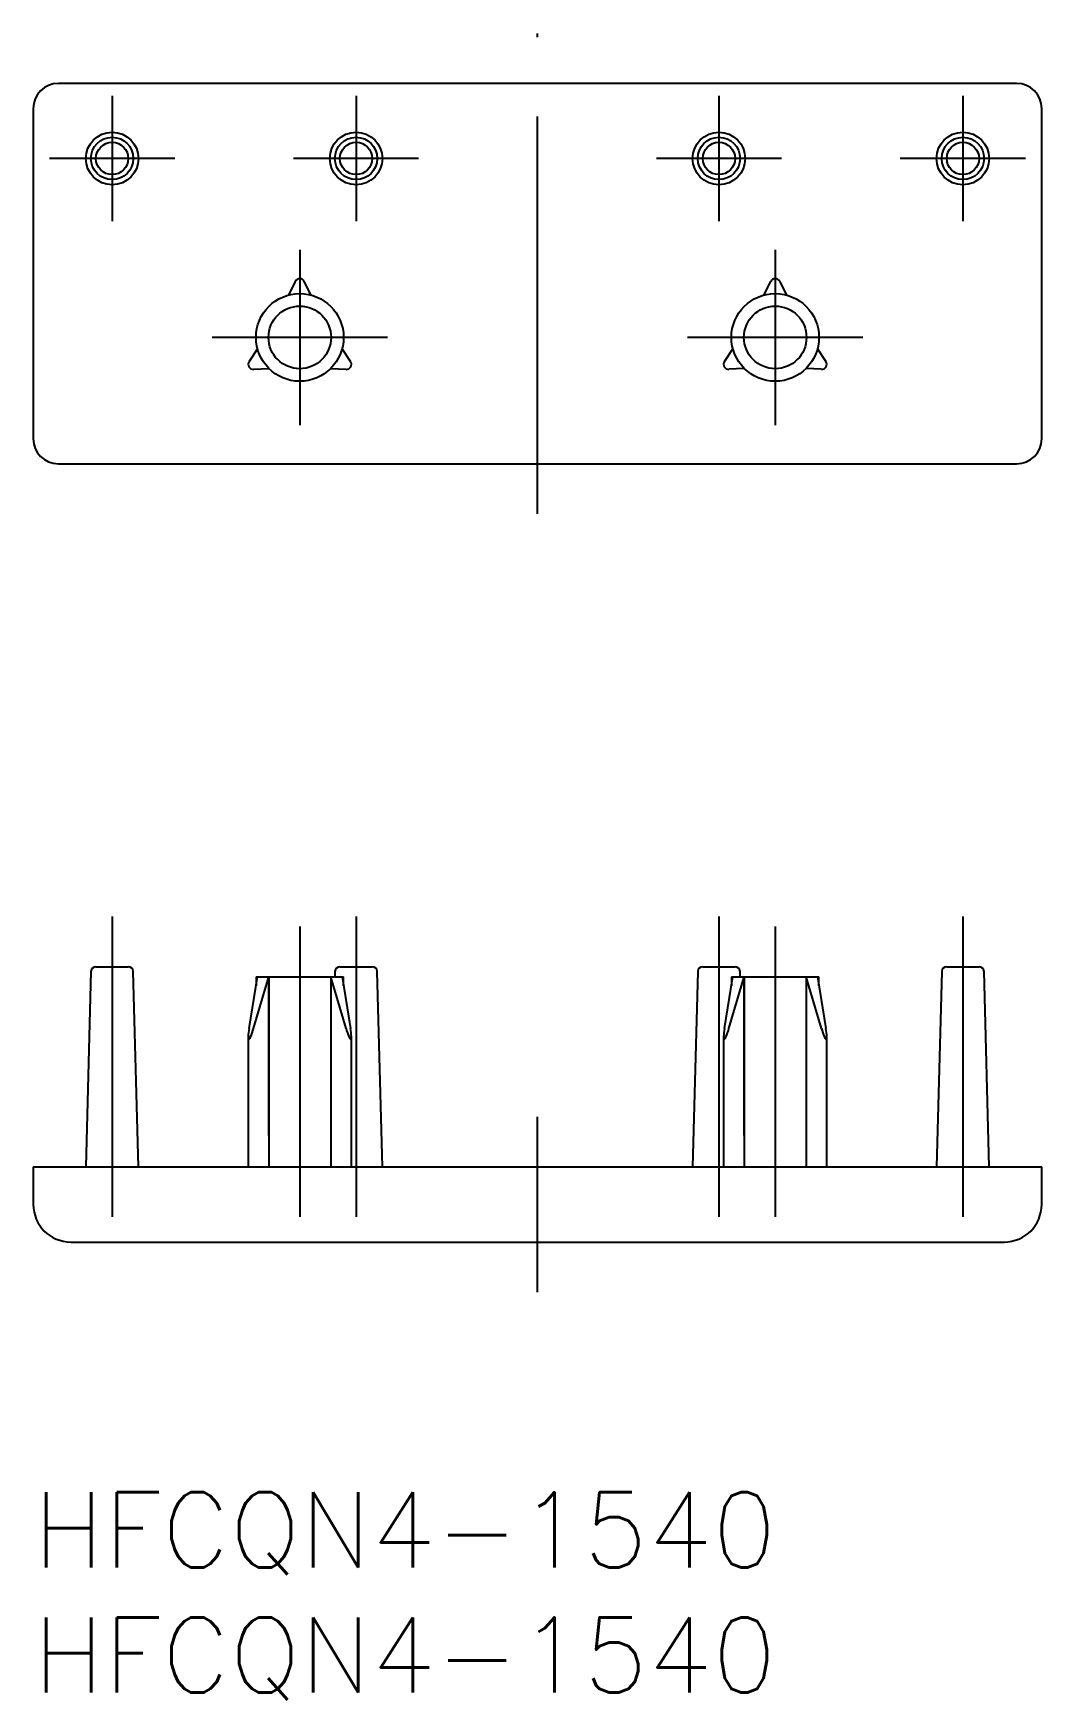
# Model space of a CAD drawing. Extents: x 0 to 40.3, y -8.3 to 58.3.
import ezdxf

# ---------------------------------------------------------------- set-up
doc = ezdxf.new("R2010")
doc.units = 0
doc.header["$LTSCALE"] = 0.5
doc.linetypes.add('CENTER', pattern=[50.8, 31.75, -6.35, 6.35, -6.35])
doc.linetypes.add('DASHED', pattern=[19.05, 12.7, -6.35])
for name, color, linetype in [('MSM_CENTER', 1, 'CENTER'), ('MSM_CONTINUOUS', 7, 'CONTINUOUS'), ('MSM_DASHED', 4, 'DASHED'), ('MSM_PART_NUMBER', 7, 'CONTINUOUS')]:
    doc.layers.add(name, color=color, linetype=linetype)
doc.styles.get("Standard").update_dxf_attribs({"font": 'txt.shx', "height": 1, "bigfont": 'bigfont.shx'})

# ---------------------------------------------------------------- blocks, each defined once
blk = doc.blocks.new('*U16')
at = {"layer": 'MSM_PART_NUMBER'}
blk.add_text('HFCQN4-1540', height=3, dxfattribs=at).set_placement((0, -3))
blk = doc.blocks.new('*U17')
at = {"layer": 'MSM_PART_NUMBER'}
blk.add_text('HFCQN4-1540', height=3, dxfattribs=at).set_placement((0, -8))

msp = doc.modelspace()

# ---------------------------------------------------------------- linework, layer by layer
at = {"layer": 'MSM_CENTER'}
for p, q in [((20.15, 39.091), (20.15, 58.291)), ((3.15, 55.791), (3.15, 50.791)), ((12.9, 55.791), (12.9, 50.791)), ((27.4, 55.791), (27.4, 50.791)), ((37.15, 55.791), (37.15, 50.791)), ((5.65, 53.291), (0.65, 53.291)), ((15.4, 53.291), (10.4, 53.291)), ((29.9, 53.291), (24.9, 53.291)), ((39.65, 53.291), (34.65, 53.291)), ((10.65, 49.641), (10.65, 42.641)), ((29.65, 49.641), (29.65, 42.641)), ((14.15, 46.141), (7.15, 46.141)), ((33.15, 46.141), (26.15, 46.141)), ((3.15, 23), (3.15, 11)), ((12.9, 23), (12.9, 11)), ((27.4, 23), (27.4, 11)), ((37.15, 23), (37.15, 11)), ((10.65, 22.6), (10.65, 11)), ((29.65, 22.6), (29.65, 11)), ((20.15, 8), (20.15, 15))]:
    msp.add_line(p, q, dxfattribs=at)
at = {"layer": 'MSM_CONTINUOUS'}
for p, q in [((39.3, 56.291), (1, 56.291)), ((0, 55.291), (0, 42.091)), ((40.3, 42.091), (40.3, 55.291)), ((10.471, 48.38), (10.2, 47.832)), ((11.1, 47.832), (10.829, 48.38)), ((29.2, 47.832), (29.471, 48.38)), ((29.829, 48.38), (30.1, 47.832)), ((8.96, 45.685), (8.622, 45.177)), ((12.678, 45.177), (12.34, 45.685)), ((27.622, 45.177), (27.96, 45.685)), ((31.34, 45.685), (31.678, 45.177)), ((8.801, 44.867), (9.41, 44.906)), ((11.89, 44.906), (12.499, 44.867)), ((28.41, 44.906), (27.801, 44.867)), ((31.499, 44.867), (30.89, 44.906)), ((1, 41.091), (39.3, 41.091)), ((2.304, 20.805), (2.1, 13)), ((2.504, 21), (3.796, 21)), ((4.2, 13), (3.996, 20.805)), ((12.054, 20.805), (12.049, 20.6)), ((12.254, 21), (13.546, 21)), ((13.95, 13), (13.746, 20.805)), ((26.554, 20.805), (26.35, 13)), ((26.754, 21), (28.046, 21)), ((28.251, 20.6), (28.246, 20.805)), ((36.304, 20.805), (36.1, 13)), ((36.504, 21), (37.796, 21)), ((38.2, 13), (37.996, 20.805)), ((8.622, 18.534), (8.96, 20.6)), ((8.801, 18.534), (9.41, 20.6)), ((8.9, 20.6), (8.9, 20.232)), ((8.9, 20.6), (12.4, 20.6)), ((9.41, 20.6), (9.41, 13)), ((11.89, 20.6), (11.89, 13)), ((12.499, 18.534), (11.89, 20.6)), ((12.34, 20.6), (12.678, 18.534)), ((12.4, 20.232), (12.4, 20.6)), ((27.622, 18.534), (27.96, 20.6)), ((27.801, 18.534), (28.41, 20.6)), ((27.9, 20.6), (27.9, 20.232)), ((27.9, 20.6), (31.4, 20.6)), ((28.41, 20.6), (28.41, 13)), ((30.89, 20.6), (30.89, 13)), ((31.499, 18.534), (30.89, 20.6)), ((31.34, 20.6), (31.678, 18.534)), ((31.4, 20.232), (31.4, 20.6)), ((8.588, 18.204), (8.588, 13)), ((12.712, 13), (12.712, 18.203)), ((27.588, 18.204), (27.588, 13)), ((31.712, 13), (31.712, 18.203)), ((0, 13), (0, 11.5)), ((0, 13), (40.3, 13)), ((40.3, 11.5), (40.3, 13)), ((1.5, 10), (38.8, 10))]:
    msp.add_line(p, q, dxfattribs=at)
for centre, radius in [((3.15, 53.291), 1.05), ((3.15, 53.291), 0.846), ((3.15, 53.291), 0.646), ((12.9, 53.291), 1.05), ((12.9, 53.291), 0.846), ((12.9, 53.291), 0.646), ((27.4, 53.291), 1.05), ((27.4, 53.291), 0.846), ((27.4, 53.291), 0.646), ((37.15, 53.291), 1.05), ((37.15, 53.291), 0.846), ((37.15, 53.291), 0.646), ((10.65, 46.141), 1.75), ((10.65, 46.141), 1.25), ((29.65, 46.141), 1.75), ((29.65, 46.141), 1.25)]:
    msp.add_circle(centre, radius, dxfattribs=at)
for centre, radius, start, end in [((1, 55.291), 1, 90, 180), ((39.3, 55.291), 1, 0, 90), ((10.65, 48.291), 0.2, 26.311, 153.689), ((29.65, 48.291), 0.2, 26.311, 153.689), ((8.788, 45.066), 0.2, 146.311, 273.689), ((12.512, 45.066), 0.2, 266.311, 33.689), ((27.788, 45.066), 0.2, 146.311, 273.689), ((31.512, 45.066), 0.2, 266.311, 33.689), ((1, 42.091), 1, 180, 270), ((39.3, 42.091), 1, 270, 0), ((2.504, 20.8), 0.2, 90, 178.5), ((3.796, 20.8), 0.2, 1.5, 90), ((12.254, 20.8), 0.2, 90, 178.5), ((13.546, 20.8), 0.2, 1.5, 90), ((26.754, 20.8), 0.2, 90, 178.5), ((28.046, 20.8), 0.2, 1.5, 90), ((36.504, 20.8), 0.2, 90, 178.5), ((37.796, 20.8), 0.2, 1.5, 90), ((10.961, 18.13), 2.374, 170.19032, 178.23653), ((8.965, 18.197), 0.377, 180.87278, 185.6242), ((8.742, 18.168), 0.153, 183.06475, 202.66509), ((8.616, 18.116), 0.016, 203.99339, 321.26752), ((8.486, 18.255), 0.206, 313.64851, 341.7782), ((6.775, 19.043), 2.089, 335.90379, 345.89586), ((14.525, 19.043), 2.089, 194.10414, 204.09621), ((12.814, 18.255), 0.206, 198.2218, 226.35149), ((12.684, 18.116), 0.016, 218.73248, 336.00661), ((10.339, 18.13), 2.374, 1.76347, 9.80968), ((12.558, 18.168), 0.153, 337.33491, 356.93525), ((12.335, 18.197), 0.377, 354.3758, 359.12722), ((29.961, 18.13), 2.374, 170.19032, 178.23653), ((27.965, 18.197), 0.377, 180.87278, 185.6242), ((27.742, 18.168), 0.153, 183.06475, 202.66509), ((27.616, 18.116), 0.016, 203.99339, 321.26752), ((27.486, 18.255), 0.206, 313.64851, 341.7782), ((25.775, 19.043), 2.089, 335.90379, 345.89586), ((33.525, 19.043), 2.089, 194.10414, 204.09621), ((31.814, 18.255), 0.206, 198.2218, 226.35149), ((31.684, 18.116), 0.016, 218.73248, 336.00661), ((29.339, 18.13), 2.374, 1.76347, 9.80968), ((31.558, 18.168), 0.153, 337.33491, 356.93525), ((31.335, 18.197), 0.377, 354.3758, 359.12722), ((1.5, 11.5), 1.5, 180, 270), ((38.8, 11.5), 1.5, 270, 0)]:
    msp.add_arc(centre, radius, start, end, dxfattribs=at)
at = {"layer": 'MSM_DASHED'}
for p, q in [((9.4, 20.6), (9.4, 13)), ((11.9, 13), (11.9, 20.6)), ((28.4, 20.6), (28.4, 13)), ((30.9, 13), (30.9, 20.6))]:
    msp.add_line(p, q, dxfattribs=at)

# ---------------------------------------------------------------- block references
at = {"layer": 'MSM_CONTINUOUS'}
for name in ['*U16', '*U17']:
    msp.add_blockref(name, (0, 0), dxfattribs=at)

doc.saveas('drawing.dxf')
